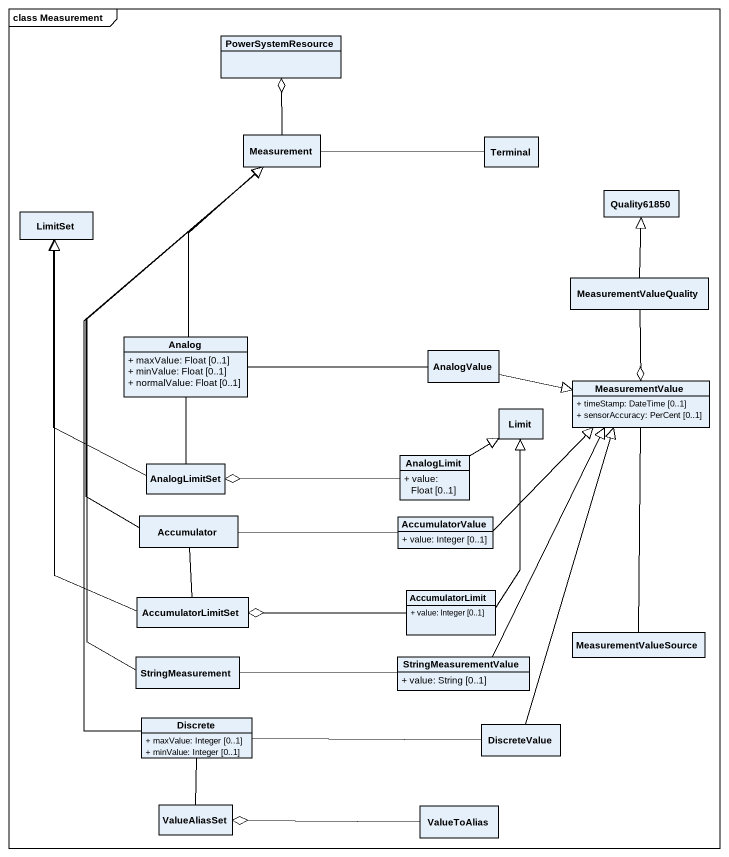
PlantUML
@startuml
mainframe class Measurement
hide circle
hide empty members
skinparam classAttributeIconSize 0
class PowerSystemResource
class Measurement
class Terminal
class Quality61850
class LimitSet
class MeasurementValueQuality
class Analog {
  + maxValue: Float [0..1]
  + minValue: Float [0..1]
  + normalValue: Float [0..1]
}
class AnalogValue
class MeasurementValue {
  + timeStamp: DateTime [0..1]
  + sensorAccuracy: PerCent [0..1]
}
class Limit
class AnalogLimitSet
class AnalogLimit {
  + value: Float [0..1]
}
class Accumulator
class AccumulatorValue {
  + value: Integer [0..1]
}
class AccumulatorLimitSet
class AccumulatorLimit {
  + value: Integer [0..1]
}
class MeasurementValueSource
class StringMeasurement
class StringMeasurementValue {
  + value: String [0..1]
}
class Discrete {
  + maxValue: Integer [0..1]
  + minValue: Integer [0..1]
}
class DiscreteValue
class ValueAliasSet
class ValueToAlias
PowerSystemResource o-- Measurement
Measurement -right- Terminal
MeasurementValueQuality -up-|> Quality61850
MeasurementValueQuality --o MeasurementValue
Analog -up-|> Measurement
Analog -right- AnalogValue
Analog -- AnalogLimitSet
AnalogValue -right-|> MeasurementValue
AnalogLimitSet -up-|> LimitSet
AnalogLimitSet o-right- AnalogLimit
AnalogLimit -up-|> Limit
Accumulator -up-|> Measurement
Accumulator -right- AccumulatorValue
Accumulator -- AccumulatorLimitSet
AccumulatorValue -up-|> MeasurementValue
AccumulatorLimitSet -up-|> LimitSet
AccumulatorLimitSet o-right- AccumulatorLimit
AccumulatorLimit -up-|> Limit
MeasurementValueSource -up- MeasurementValue
StringMeasurement -up-|> Measurement
StringMeasurementValue -up-|> MeasurementValue
StringMeasurementValue -left- StringMeasurement
Discrete -up-|> Measurement
Discrete -right- DiscreteValue
DiscreteValue -up-|> MeasurementValue
ValueAliasSet -up- Discrete
ValueAliasSet o-right- ValueToAlias
@enduml
